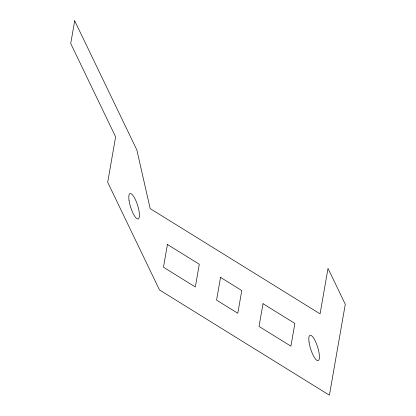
<?xml version="1.0" encoding="UTF-8"?>
<svg xmlns="http://www.w3.org/2000/svg" width="416" height="416" viewBox="0 0 416 416"><rect width="100%" height="100%" fill="white"/><g stroke="black" fill="none" stroke-linecap="round" stroke-linejoin="round"><path stroke-width="0.62" d="M74.688 20.8L70.72 43.529L115.622 136.838L107.687 182.296L159.5 289.957L329.41 395.2L345.28 304.273L328.011 268.388L320.076 313.851L150.166 208.608L136.864 149.989L74.688 20.8M167.435 244.494L163.467 267.228L195.328 286.962L199.295 264.228L167.435 244.494M220.532 277.384L216.564 300.113L237.806 313.269L241.774 290.54L220.532 277.384M263.011 303.696L259.043 326.425L290.898 346.159L294.866 323.43L263.011 303.696M129.028 200.304A13.328 3.614 72.3 0 0 138.003 218.951A13.328 3.614 72.3 0 0 135.299 199.399A13.328 3.614 72.3 0 0 129.028 200.304M309.041 342.035A13.328 3.614 72.3 0 0 318.016 360.682A13.328 3.614 72.3 0 0 315.312 341.13A13.328 3.614 72.3 0 0 309.041 342.035"/></g></svg>
